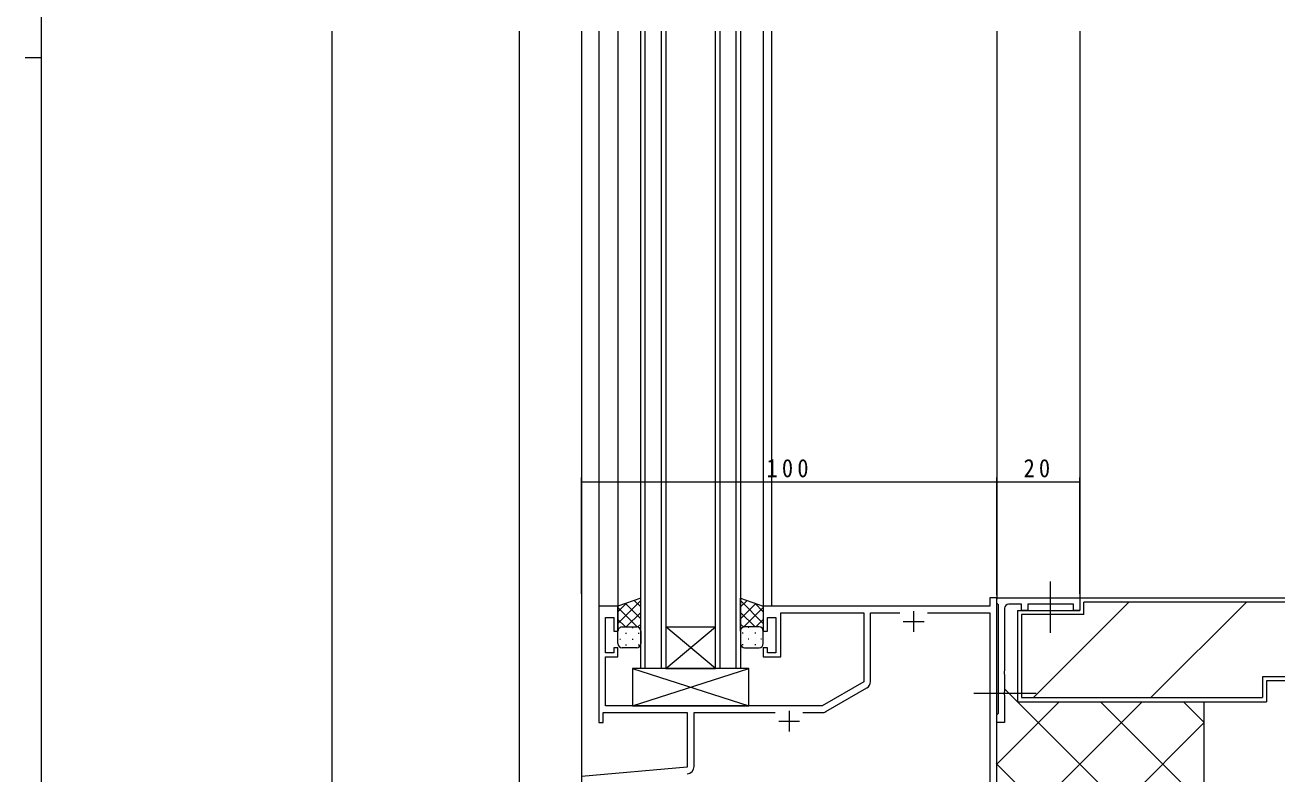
# Model space of a CAD drawing. Units: millimetres, scale not verified. Extents: x -567 to 567, y -403 to 403.
# Drawn here: x -566.7 to -265.2, y -148.6 to 31.8 of the extents above; entities that cross this region are included whole.
import ezdxf

# ---------------------------------------------------------------- set-up
doc = ezdxf.new("R2010")
doc.units = ezdxf.units.MM
doc.header["$LTSCALE"] = 2
doc.linetypes.add('USER2', pattern=[13, 10, -1, 1, -1])
for name, color, linetype, lineweight in [('0-1_YKK_ZWAK', 7, 'Continuous', 18), ('0-3_YKK_11', 7, 'Continuous', 18), ('0-4_YKK_12', 2, 'Continuous', 18), ('0-5_YSS_K', 3, 'Continuous', 18), ('0-6_YKK_13', 4, 'Continuous', 18), ('0-7_YKK_D', 6, 'Continuous', 18)]:
    doc.layers.add(name, color=color, linetype=linetype, lineweight=lineweight)
doc.styles.add('ＭＳ ゴシック', font='')
doc.styles.get('ＭＳ ゴシック').set_extended_font_data('MS Gothic')

msp = doc.modelspace()

# ---------------------------------------------------------------- linework, layer by layer
at = {"layer": '0-1_YKK_ZWAK'}
for p, q in [((-562.726, -350.982), (-562.726, 399.018)), ((-566.726, 24.018), (-562.726, 24.018))]:
    msp.add_line(p, q, dxfattribs=at)
at = {"layer": '0-3_YKK_11'}
for p, q in [((-428.528, -108.166), (-428.528, -136.166)), ((-423.928, -108.166), (-428.528, -108.166)), ((-423.928, -114.166), (-423.928, -108.166)), ((-388.928, -108.166), (-388.928, -114.166)), ((-334.358, -108.166), (-388.928, -108.166)), ((-334.358, -106.166), (-334.358, -108.166)), ((-332.728, -106.166), (-334.358, -106.166)), ((-332.728, -154.166), (-332.728, -106.166)), ((-332.728, -106.166), (-312.728, -106.166)), ((-332.728, -107.466), (-332.728, -106.166)), ((-332.528, -107.666), (-332.728, -107.466)), ((-332.328, -107.866), (-332.528, -107.666)), ((-332.328, -133.966), (-332.328, -107.866)), ((-326.728, -107.666), (-329.828, -107.666)), ((-326.728, -109.166), (-326.728, -107.666)), ((-325.228, -107.666), (-325.228, -109.166)), ((-314.228, -107.666), (-325.228, -107.666)), ((-314.228, -109.166), (-314.228, -107.666)), ((-312.728, -106.166), (-312.728, -109.166)), ((-426.898, -110.866), (-424.928, -110.866)), ((-426.898, -119.366), (-426.898, -110.866)), ((-424.928, -110.866), (-424.928, -114.166)), ((-387.928, -110.866), (-385.928, -110.866)), ((-387.928, -114.166), (-387.928, -110.866)), ((-385.928, -110.866), (-385.928, -119.366)), ((-384.728, -109.796), (-364.728, -109.796)), ((-384.728, -120.366), (-384.728, -109.796)), ((-364.728, -109.796), (-364.728, -126.393)), ((-363.098, -109.796), (-356.078, -109.796)), ((-363.098, -126.295), (-363.098, -109.796)), ((-352.728, -109.366), (-352.728, -114.366)), ((-349.377, -109.796), (-334.358, -109.796)), ((-334.358, -109.796), (-334.358, -152.536)), ((-330.828, -108.666), (-330.828, -123.708)), ((-325.228, -109.166), (-326.728, -109.166)), ((-312.728, -109.166), (-314.228, -109.166)), ((-424.928, -114.166), (-423.928, -114.166)), ((-388.928, -114.166), (-387.928, -114.166)), ((-355.228, -111.866), (-350.228, -111.866)), ((-424.928, -119.366), (-426.898, -119.366)), ((-426.898, -120.366), (-423.928, -120.366)), ((-426.898, -132.166), (-426.898, -120.366)), ((-424.928, -118.166), (-424.928, -119.366)), ((-423.928, -118.166), (-424.928, -118.166)), ((-423.928, -120.366), (-423.928, -118.166)), ((-388.928, -118.166), (-388.928, -120.366)), ((-387.928, -118.166), (-388.928, -118.166)), ((-388.928, -120.366), (-384.728, -120.366)), ((-387.928, -119.366), (-387.928, -118.166)), ((-385.928, -119.366), (-387.928, -119.366)), ((-364.728, -126.393), (-374.728, -132.166)), ((-330.828, -123.708), (-330.948, -123.891)), ((-330.948, -123.891), (-330.948, -124.441)), ((-330.948, -124.441), (-330.828, -124.624)), ((-330.828, -124.624), (-330.828, -128.708)), ((-373.873, -133.555), (-363.998, -127.853)), ((-330.828, -128.708), (-330.948, -128.891)), ((-330.948, -128.891), (-330.948, -129.441)), ((-330.948, -129.441), (-330.828, -129.625)), ((-330.828, -129.625), (-330.828, -136.166)), ((-374.728, -132.166), (-426.898, -132.166)), ((-427.528, -133.796), (-407.228, -133.796)), ((-427.528, -136.166), (-427.528, -133.796)), ((-407.228, -133.796), (-407.228, -146.935)), ((-405.598, -133.796), (-386.078, -133.796)), ((-405.598, -146.779), (-405.598, -133.796)), ((-382.728, -133.366), (-382.728, -138.366)), ((-379.377, -133.796), (-374.773, -133.796)), ((-332.728, -134.366), (-332.528, -134.166)), ((-332.728, -136.166), (-332.728, -134.366)), ((-332.528, -134.166), (-332.328, -133.966)), ((-428.528, -136.166), (-427.528, -136.166)), ((-385.228, -135.866), (-380.228, -135.866)), ((-330.828, -136.166), (-332.728, -136.166)), ((-407.228, -146.935), (-432.728, -149.166))]:
    msp.add_line(p, q, dxfattribs=at)
for centre, radius, start, end in [((-329.828, -108.666), 1, 90.00001, 179.99999), ((-364.898, -126.295), 1.8, 299.99998, 0), ((-374.773, -131.996), 1.8, 269.99998, 299.99999), ((-407.398, -146.779), 1.8, 274.99998, 359.99999)]:
    msp.add_arc(centre, radius, start, end, dxfattribs=at)
at = {"layer": '0-4_YKK_12'}
for p, q in [((-432.728, 30.334), (-432.728, -161.166)), ((-428.528, 30.334), (-428.528, -108.466)), ((-423.928, 30.334), (-423.928, -108.666)), ((-418.428, -123.166), (-418.428, 30.334)), ((-418.428, -123.166), (-418.428, 30.334)), ((-417.428, 30.334), (-417.428, -123.166)), ((-417.428, 30.334), (-417.428, -123.166)), ((-413.428, -123.166), (-413.428, 30.334)), ((-413.428, -123.166), (-413.428, 30.334)), ((-412.428, 30.334), (-412.428, -123.166)), ((-412.428, 30.334), (-412.428, -123.166)), ((-400.428, -123.166), (-400.428, 30.334)), ((-400.428, -123.166), (-400.428, 30.334)), ((-399.428, 30.334), (-399.428, -123.166)), ((-399.428, 30.334), (-399.428, -123.166)), ((-395.428, -123.166), (-395.428, 30.334)), ((-395.428, -123.166), (-395.428, 30.334)), ((-394.428, 30.334), (-394.428, -123.166)), ((-394.428, 30.334), (-394.428, -123.166)), ((-388.928, 30.334), (-388.928, -108.466)), ((-386.928, 30.334), (-386.928, -108.166)), ((-332.728, 30.334), (-332.728, -106.466)), ((-312.728, 30.334), (-312.728, -106.466)), ((-400.428, -123.166), (-412.428, -113.166)), ((-412.428, -123.166), (-400.428, -113.166)), ((-412.428, -113.166), (-400.428, -113.166)), ((-400.428, -123.166), (-412.428, -113.166)), ((-412.428, -123.166), (-400.428, -113.166)), ((-412.428, -113.166), (-400.428, -113.166)), ((-412.428, -123.166), (-418.428, -123.166)), ((-412.428, -123.166), (-418.428, -123.166)), ((-412.428, -123.166), (-400.428, -123.166)), ((-412.428, -123.166), (-400.428, -123.166)), ((-394.428, -123.166), (-400.428, -123.166)), ((-394.428, -123.166), (-400.428, -123.166))]:
    msp.add_line(p, q, dxfattribs=at)
at = {"layer": '0-5_YSS_K'}
for p, q in [((-492.726, -168.595), (-492.726, 30.334)), ((-447.726, 30.334), (-447.726, -160.661)), ((-323.865, -130.166), (-300.865, -107.166)), ((-312.728, -106.166), (-242.728, -106.166)), ((-312.728, -106.166), (-312.728, -109.166)), ((-243.728, -107.166), (-311.728, -107.166)), ((-311.728, -110.166), (-311.728, -107.166)), ((-295.581, -130.166), (-272.581, -107.166)), ((-327.728, -109.166), (-327.728, -131.166)), ((-327.728, -109.166), (-312.728, -109.166)), ((-326.728, -110.166), (-326.728, -130.166)), ((-311.728, -110.166), (-326.728, -110.166)), ((-267.728, -126.166), (-267.728, -131.166)), ((-252.728, -126.166), (-267.728, -126.166)), ((-330.828, -128.072), (-282.728, -176.172)), ((-317.697, -131.166), (-332.716, -146.185)), ((-327.728, -131.166), (-267.728, -131.166)), ((-297.708, -131.166), (-327.547, -161.005)), ((-326.728, -130.166), (-268.728, -130.166)), ((-324.528, -131.166), (-267.728, -131.166)), ((-323.528, -130.166), (-268.728, -130.166)), ((-307.735, -131.166), (-282.728, -156.173)), ((-287.737, -131.166), (-282.728, -136.175)), ((-282.728, -196.17), (-282.728, -131.166)), ((-282.728, -136.175), (-319.276, -172.723)), ((-332.876, -146.022), (-282.728, -196.17))]:
    msp.add_line(p, q, dxfattribs=at)
msp.add_lwpolyline([(-251.728, -125.166), (-268.728, -125.166), (-268.728, -130.166)], dxfattribs=at)
at = {"layer": '0-6_YKK_13', "linetype": 'USER2'}
for p, q in [((-319.728, -114.604), (-319.728, -102.233)), ((-323.212, -129.166), (-338.244, -129.166))]:
    msp.add_line(p, q, dxfattribs=at)
at = {"layer": '0-6_YKK_13'}
for p, q in [((-418.428, -106.202), (-423.928, -108.166)), ((-418.428, -106.202), (-423.928, -108.166)), ((-418.428, -106.819), (-423.928, -112.319)), ((-418.428, -106.819), (-423.928, -112.319)), ((-421.868, -107.431), (-423.928, -109.49)), ((-421.868, -107.431), (-423.928, -109.49)), ((-423.928, -108.166), (-423.928, -114.166)), ((-423.928, -108.166), (-423.928, -114.166)), ((-423.928, -108.507), (-419.269, -113.166)), ((-423.928, -108.507), (-419.269, -113.166)), ((-422.095, -107.512), (-418.428, -111.179)), ((-422.095, -107.512), (-418.428, -111.179)), ((-420.011, -106.767), (-418.428, -108.35)), ((-420.011, -106.767), (-418.428, -108.35)), ((-418.428, -114.166), (-418.428, -106.202)), ((-418.428, -114.166), (-418.428, -106.202)), ((-394.428, -106.202), (-388.928, -108.166)), ((-394.428, -114.166), (-394.428, -106.202)), ((-394.428, -106.202), (-388.928, -108.166)), ((-394.428, -114.166), (-394.428, -106.202)), ((-392.845, -106.767), (-394.428, -108.35)), ((-392.845, -106.767), (-394.428, -108.35)), ((-394.428, -106.819), (-388.928, -112.319)), ((-394.428, -106.819), (-388.928, -112.319)), ((-390.761, -107.512), (-394.428, -111.179)), ((-390.761, -107.512), (-394.428, -111.179)), ((-388.928, -108.507), (-393.587, -113.166)), ((-388.928, -108.507), (-393.587, -113.166)), ((-390.987, -107.431), (-388.928, -109.49)), ((-390.987, -107.431), (-388.928, -109.49)), ((-388.928, -108.166), (-388.928, -114.166)), ((-388.928, -108.166), (-388.928, -114.166)), ((-423.928, -111.336), (-422.097, -113.166)), ((-423.928, -111.336), (-422.097, -113.166)), ((-418.428, -109.647), (-421.947, -113.166)), ((-418.428, -109.647), (-421.947, -113.166)), ((-394.428, -109.647), (-390.909, -113.166)), ((-394.428, -109.647), (-390.909, -113.166)), ((-388.928, -111.336), (-390.758, -113.166)), ((-388.928, -111.336), (-390.758, -113.166)), ((-423.928, -117.166), (-423.928, -114.166)), ((-423.928, -117.166), (-423.928, -114.166)), ((-423.342, -113.256), (-423.308, -113.256)), ((-423.342, -113.256), (-423.308, -113.256)), ((-422.928, -113.166), (-419.428, -113.166)), ((-422.928, -113.166), (-419.428, -113.166)), ((-420.478, -113.256), (-420.278, -113.256)), ((-420.478, -113.256), (-420.278, -113.256)), ((-418.428, -112.475), (-419.119, -113.166)), ((-418.428, -112.475), (-419.119, -113.166)), ((-418.428, -114.166), (-418.428, -117.166)), ((-418.428, -114.166), (-418.428, -117.166)), ((-394.428, -112.475), (-393.737, -113.166)), ((-394.428, -112.475), (-393.737, -113.166)), ((-394.428, -114.166), (-394.428, -117.166)), ((-394.428, -114.166), (-394.428, -117.166)), ((-389.928, -113.166), (-393.428, -113.166)), ((-389.928, -113.166), (-393.428, -113.166)), ((-392.378, -113.256), (-392.578, -113.256)), ((-392.378, -113.256), (-392.578, -113.256)), ((-389.513, -113.256), (-389.548, -113.256)), ((-389.513, -113.256), (-389.548, -113.256)), ((-388.928, -117.166), (-388.928, -114.166)), ((-388.928, -117.166), (-388.928, -114.166)), ((-423.508, -116.086), (-423.308, -116.086)), ((-423.508, -116.086), (-423.308, -116.086)), ((-422.093, -114.671), (-421.893, -114.671)), ((-422.093, -114.671), (-421.893, -114.671)), ((-422.093, -117.501), (-421.893, -117.501)), ((-422.093, -117.501), (-421.893, -117.501)), ((-420.478, -116.086), (-420.278, -116.086)), ((-420.478, -116.086), (-420.278, -116.086)), ((-419.063, -114.671), (-418.863, -114.671)), ((-419.063, -114.671), (-418.863, -114.671)), ((-419.063, -117.501), (-418.863, -117.501)), ((-419.063, -117.501), (-418.863, -117.501)), ((-393.793, -114.671), (-393.993, -114.671)), ((-393.793, -114.671), (-393.993, -114.671)), ((-393.793, -117.501), (-393.993, -117.501)), ((-393.793, -117.501), (-393.993, -117.501)), ((-392.378, -116.086), (-392.578, -116.086)), ((-392.378, -116.086), (-392.578, -116.086)), ((-390.763, -114.671), (-390.963, -114.671)), ((-390.763, -114.671), (-390.963, -114.671)), ((-390.763, -117.501), (-390.963, -117.501)), ((-390.763, -117.501), (-390.963, -117.501)), ((-389.348, -116.086), (-389.548, -116.086)), ((-389.348, -116.086), (-389.548, -116.086)), ((-419.427, -118.166), (-422.928, -118.166)), ((-419.427, -118.166), (-422.928, -118.166)), ((-393.429, -118.166), (-389.928, -118.166)), ((-393.429, -118.166), (-389.928, -118.166)), ((-420.428, -123.166), (-392.428, -132.166)), ((-420.428, -132.166), (-392.428, -123.166)), ((-420.428, -123.166), (-420.428, -132.166)), ((-392.428, -123.166), (-420.428, -123.166)), ((-392.428, -132.166), (-392.428, -123.166)), ((-420.428, -132.166), (-392.428, -132.166))]:
    msp.add_line(p, q, dxfattribs=at)
for centre, start, end in [((-422.928, -114.166), 89.99976, 179.99976), ((-422.928, -114.166), 89.99976, 179.99976), ((-419.428, -114.166), 359.99976, 89.99976), ((-419.428, -114.166), 359.99976, 89.99976), ((-393.428, -114.166), 90.0001, 180.0001), ((-393.428, -114.166), 90.0001, 180.0001), ((-389.928, -114.166), 0.0001, 90.0001), ((-389.928, -114.166), 0.0001, 90.0001), ((-422.928, -117.166), 179.99976, 269.99976), ((-422.928, -117.166), 179.99976, 269.99976), ((-419.428, -117.166), 269.99976, 359.99976), ((-419.428, -117.166), 269.99976, 359.99976), ((-393.428, -117.166), 180.0001, 270.0001), ((-393.428, -117.166), 180.0001, 270.0001), ((-389.928, -117.166), 270.0001, 0.0001), ((-389.928, -117.166), 270.0001, 0.0001)]:
    msp.add_arc(centre, 1, start, end, dxfattribs=at)
at = {"layer": '0-7_YKK_D'}
for p, q in [((-432.728, -105.166), (-432.728, -77.166)), ((-432.728, -78.166), (-332.728, -78.166)), ((-332.728, -105.466), (-332.726, -77.166)), ((-332.728, -105.466), (-332.728, -77.166)), ((-332.726, -78.166), (-312.726, -78.167)), ((-312.728, -105.166), (-312.726, -77.167))]:
    msp.add_line(p, q, dxfattribs=at)
for centre, start, end in [((-432.728, -78.166), 0, 180), ((-432.728, -78.166), 180, 0), ((-332.728, -78.166), 0, 180), ((-332.728, -78.166), 180, 0), ((-332.726, -78.166), 359.9973, 179.9973), ((-332.726, -78.166), 179.9973, 359.9973), ((-312.726, -78.167), 359.9973, 179.9973), ((-312.726, -78.167), 179.9973, 359.9973)]:
    msp.add_arc(centre, 0.106, start, end, dxfattribs=at)

# ---------------------------------------------------------------- texts
at = {"layer": '0-7_YKK_D', "color": 7, "insert": (-388.168, -77.166), "char_height": 4.399, "attachment_point": 7, "style": 'ＭＳ ゴシック'}
msp.add_mtext('\\T1.38;\\W0.9;100', dxfattribs=at)
at = {"layer": '0-7_YKK_D', "color": 7, "insert": (-326.246, -77.166), "char_height": 4.399, "attachment_point": 7, "rotation": 359.997, "style": 'ＭＳ ゴシック'}
msp.add_mtext('\\T1.37;\\W0.9;20', dxfattribs=at)

doc.saveas('drawing.dxf')
